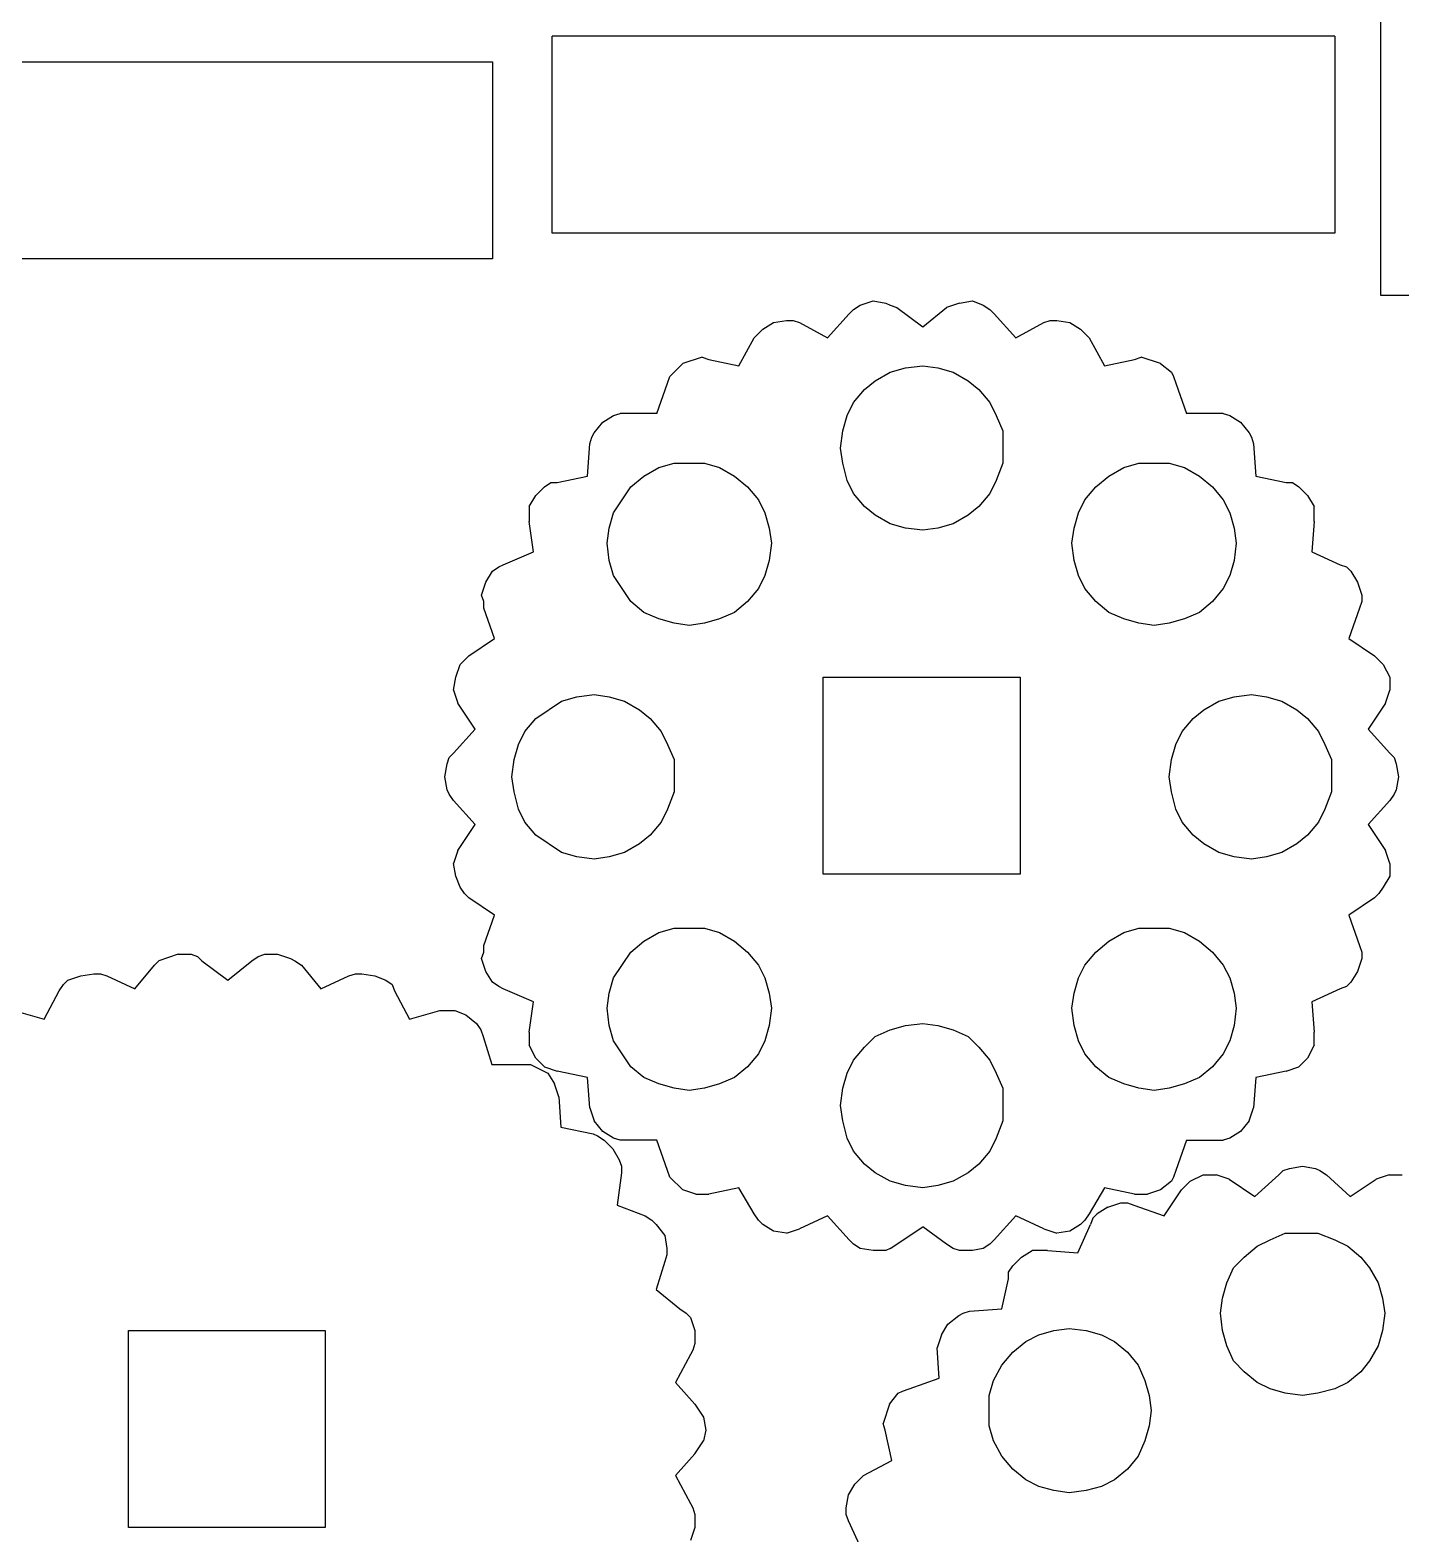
# Model space of a CAD drawing. Extents: x -1891 to 1891, y -1891 to 1891.
# Drawn here: x -1143 to -606, y 22 to 610 of the extents above; entities that cross this region are included whole.
import ezdxf

# ---------------------------------------------------------------- set-up
doc = ezdxf.new("R2010")
doc.units = 0
doc.header["$MEASUREMENT"] = 0
doc.layers.get('0').update_dxf_attribs({"linetype": 'CONTINUOUS'})

msp = doc.modelspace()

# ---------------------------------------------------------------- linework, layer by layer
for p, q in [((-614.249892, 659.640384), (-614.249892, 506.393712)), ((-632.123848, 607.792048), (-938.61718, 607.792048)), ((-938.61718, 530.745388), (-938.61718, 607.792048)), ((-632.123848, 607.792048), (-632.123848, 530.745388)), ((-1268.413846, 597.729554), (-961.920514, 597.729554)), ((-961.920514, 597.729554), (-961.920514, 520.682882)), ((-632.123848, 530.745388), (-938.61718, 530.745388)), ((-961.920514, 520.682882), (-1268.413846, 520.682882)), ((-614.249892, 506.393712), (-537.203232, 506.393712)), ((-822.23406, 499.102884), (-820.540728, 500.796216)), ((-820.540728, 500.796216), (-818.000724, 502.489548)), ((-818.000724, 502.489548), (-812.920728, 504.18288)), ((-812.920728, 504.18288), (-807.840732, 503.33622)), ((-807.840732, 503.33622), (-806.147388, 502.489548)), ((-806.147388, 502.489548), (-803.607396, 501.642888)), ((-803.607396, 501.642888), (-793.447392, 494.022888)), ((-793.447392, 494.022888), (-784.13406, 501.642888)), ((-779.054064, 503.33622), (-784.13406, 501.642888)), ((-779.054064, 503.33622), (-773.974056, 504.18288)), ((-773.974056, 504.18288), (-769.740732, 502.489548)), ((-769.740732, 502.489548), (-767.200728, 500.796216)), ((-767.200728, 500.796216), (-765.507396, 499.102884)), ((-856.100724, 493.176216), (-851.867388, 495.71622)), ((-851.867388, 495.71622), (-846.787392, 496.56288)), ((-846.787392, 496.56288), (-844.247388, 496.56288)), ((-844.247388, 496.56288), (-841.707396, 495.71622)), ((-841.707396, 495.71622), (-830.700732, 489.789552)), ((-830.700732, 489.789552), (-822.23406, 499.102884)), ((-765.507396, 499.102884), (-757.040724, 489.789552)), ((-757.040724, 489.789552), (-746.03406, 495.71622)), ((-746.03406, 495.71622), (-743.494056, 496.56288)), ((-743.494056, 496.56288), (-740.954064, 496.56288)), ((-740.954064, 496.56288), (-735.874056, 495.71622)), ((-735.874056, 495.71622), (-731.640732, 493.176216)), ((-865.414056, 478.782888), (-859.487388, 489.789552)), ((-856.100724, 493.176216), (-859.487388, 489.789552)), ((-728.254056, 489.789552), (-731.640732, 493.176216)), ((-728.254056, 489.789552), (-722.327388, 478.782888)), ((-887.427396, 479.629548), (-892.507392, 474.549552)), ((-879.807396, 482.169552), (-887.427396, 479.629548)), ((-879.807396, 482.169552), (-877.267392, 481.32288)), ((-877.267392, 481.32288), (-865.414056, 478.782888)), ((-806.147388, 476.242884), (-800.220732, 477.936216)), ((-800.220732, 477.936216), (-793.447392, 478.782888)), ((-793.447392, 478.782888), (-787.520724, 477.936216)), ((-787.520724, 477.936216), (-781.594056, 476.242884)), ((-722.327388, 478.782888), (-710.474064, 481.32288)), ((-710.474064, 481.32288), (-707.93406, 482.169552)), ((-700.31406, 479.629548), (-707.93406, 482.169552)), ((-700.31406, 479.629548), (-696.080724, 476.242884)), ((-897.587388, 460.156212), (-893.354064, 472.009548)), ((-893.354064, 472.009548), (-892.507392, 474.549552)), ((-816.307392, 469.469544), (-812.074056, 472.85622)), ((-812.074056, 472.85622), (-806.147388, 476.242884)), ((-781.594056, 476.242884), (-775.667388, 472.85622)), ((-775.667388, 472.85622), (-771.434064, 469.469544)), ((-696.080724, 476.242884), (-695.234064, 474.549552)), ((-695.234064, 474.549552), (-694.387392, 472.009548)), ((-694.387392, 472.009548), (-690.154056, 460.156212)), ((-820.540728, 464.389548), (-816.307392, 469.469544)), ((-771.434064, 469.469544), (-767.200728, 464.389548)), ((-918.754056, 456.769548), (-914.520732, 459.309552)), ((-914.520732, 459.309552), (-911.980728, 460.156212)), ((-897.587388, 460.156212), (-911.980728, 460.156212)), ((-824.774064, 453.382884), (-823.080732, 459.309552)), ((-823.080732, 459.309552), (-820.540728, 464.389548)), ((-767.200728, 464.389548), (-764.660724, 459.309552)), ((-764.660724, 459.309552), (-762.120732, 453.382884)), ((-675.760728, 460.156212), (-690.154056, 460.156212)), ((-675.760728, 460.156212), (-673.220724, 459.309552)), ((-673.220724, 459.309552), (-668.987388, 456.769548)), ((-922.140732, 452.536212), (-918.754056, 456.769548)), ((-825.620724, 446.609544), (-824.774064, 453.382884)), ((-762.120732, 453.382884), (-762.120732, 440.682888)), ((-668.987388, 456.769548), (-665.600724, 452.536212)), ((-924.680724, 435.60288), (-923.834064, 448.302888)), ((-923.834064, 448.302888), (-922.987392, 450.84288)), ((-922.987392, 450.84288), (-922.140732, 452.536212)), ((-665.600724, 452.536212), (-664.754064, 450.84288)), ((-664.754064, 450.84288), (-663.907392, 448.302888)), ((-663.907392, 448.302888), (-663.060732, 435.60288)), ((-824.774064, 440.682888), (-825.620724, 446.609544)), ((-936.53406, 433.062888), (-924.680724, 435.60288)), ((-907.747392, 431.369544), (-902.667396, 435.60288)), ((-902.667396, 435.60288), (-896.740728, 438.989544)), ((-896.740728, 438.989544), (-890.81406, 440.682888)), ((-890.81406, 440.682888), (-878.960724, 440.682888)), ((-878.960724, 440.682888), (-873.034056, 438.989544)), ((-873.034056, 438.989544), (-867.107388, 435.60288)), ((-867.107388, 435.60288), (-862.027392, 431.369544)), ((-823.080732, 433.909548), (-824.774064, 440.682888)), ((-762.120732, 440.682888), (-764.660724, 433.909548)), ((-725.714064, 431.369544), (-720.634056, 435.60288)), ((-720.634056, 435.60288), (-714.707388, 438.989544)), ((-714.707388, 438.989544), (-708.780732, 440.682888)), ((-708.780732, 440.682888), (-696.927396, 440.682888)), ((-696.927396, 440.682888), (-691.000728, 438.989544)), ((-691.000728, 438.989544), (-685.07406, 435.60288)), ((-685.07406, 435.60288), (-679.994064, 431.369544)), ((-663.060732, 435.60288), (-651.207396, 433.062888)), ((-945.000732, 427.98288), (-941.614056, 431.369544)), ((-941.614056, 431.369544), (-939.074064, 433.062888)), ((-939.074064, 433.062888), (-936.53406, 433.062888)), ((-914.520732, 421.209552), (-907.747392, 431.369544)), ((-862.027392, 431.369544), (-857.794056, 426.289548)), ((-820.540728, 428.829552), (-823.080732, 433.909548)), ((-764.660724, 433.909548), (-767.200728, 428.829552)), ((-729.947388, 426.289548), (-725.714064, 431.369544)), ((-679.994064, 431.369544), (-675.760728, 426.289548)), ((-651.207396, 433.062888), (-648.667392, 433.062888)), ((-648.667392, 433.062888), (-646.127388, 431.369544)), ((-646.127388, 431.369544), (-642.740724, 427.98288)), ((-947.540724, 423.749544), (-945.000732, 427.98288)), ((-857.794056, 426.289548), (-855.254064, 421.209552)), ((-816.307392, 423.749544), (-820.540728, 428.829552)), ((-767.200728, 428.829552), (-771.434064, 423.749544)), ((-732.487392, 421.209552), (-729.947388, 426.289548)), ((-675.760728, 426.289548), (-673.220724, 421.209552)), ((-642.740724, 427.98288), (-640.200732, 423.749544)), ((-947.540724, 423.749544), (-947.540724, 417.822888)), ((-916.214064, 415.282884), (-914.520732, 421.209552)), ((-855.254064, 421.209552), (-853.560732, 415.282884)), ((-812.074056, 420.36288), (-816.307392, 423.749544)), ((-806.147388, 416.976216), (-812.074056, 420.36288)), ((-775.667388, 420.36288), (-781.594056, 416.976216)), ((-771.434064, 423.749544), (-775.667388, 420.36288)), ((-734.180724, 415.282884), (-732.487392, 421.209552)), ((-673.220724, 421.209552), (-671.527392, 415.282884)), ((-640.200732, 417.822888), (-640.200732, 423.749544)), ((-945.847392, 405.969552), (-947.540724, 417.822888)), ((-917.060724, 409.356216), (-916.214064, 415.282884)), ((-853.560732, 415.282884), (-852.71406, 409.356216)), ((-800.220732, 415.282884), (-806.147388, 416.976216)), ((-793.447392, 414.436212), (-800.220732, 415.282884)), ((-787.520724, 415.282884), (-793.447392, 414.436212)), ((-781.594056, 416.976216), (-787.520724, 415.282884)), ((-735.027396, 409.356216), (-734.180724, 415.282884)), ((-671.527392, 415.282884), (-670.680732, 409.356216)), ((-640.200732, 417.822888), (-641.047392, 405.969552)), ((-916.214064, 402.582888), (-917.060724, 409.356216)), ((-852.71406, 409.356216), (-853.560732, 402.582888)), ((-734.180724, 402.582888), (-735.027396, 409.356216)), ((-670.680732, 409.356216), (-671.527392, 402.582888)), ((-959.39406, 400.042884), (-957.700728, 400.889544)), ((-957.700728, 400.889544), (-945.847392, 405.969552)), ((-914.520732, 396.65622), (-916.214064, 402.582888)), ((-853.560732, 402.582888), (-855.254064, 396.65622)), ((-732.487392, 396.65622), (-734.180724, 402.582888)), ((-671.527392, 402.582888), (-673.220724, 396.65622)), ((-641.047392, 405.969552), (-630.040728, 400.889544)), ((-630.040728, 400.889544), (-627.500724, 400.042884)), ((-964.474056, 394.116216), (-961.934064, 398.349552)), ((-961.934064, 398.349552), (-959.39406, 400.042884)), ((-907.747392, 386.496216), (-914.520732, 396.65622)), ((-855.254064, 396.65622), (-857.794056, 391.576212)), ((-729.947388, 391.576212), (-732.487392, 396.65622)), ((-673.220724, 396.65622), (-675.760728, 391.576212)), ((-627.500724, 400.042884), (-625.807392, 398.349552)), ((-625.807392, 398.349552), (-623.267388, 394.116216)), ((-966.167388, 389.03622), (-964.474056, 394.116216)), ((-965.320728, 386.496216), (-966.167388, 389.03622)), ((-857.794056, 391.576212), (-862.027392, 386.496216)), ((-725.714064, 386.496216), (-729.947388, 391.576212)), ((-675.760728, 391.576212), (-679.994064, 386.496216)), ((-623.267388, 394.116216), (-621.574056, 389.03622)), ((-621.574056, 389.03622), (-621.574056, 386.496216)), ((-965.320728, 383.956212), (-965.320728, 386.496216)), ((-961.087392, 372.102888), (-965.320728, 383.956212)), ((-902.667396, 382.26288), (-907.747392, 386.496216)), ((-862.027392, 386.496216), (-867.107388, 382.26288)), ((-720.634056, 382.26288), (-725.714064, 386.496216)), ((-679.994064, 386.496216), (-685.07406, 382.26288)), ((-622.420728, 383.956212), (-626.654064, 372.102888)), ((-621.574056, 386.496216), (-622.420728, 383.956212)), ((-896.740728, 379.722888), (-902.667396, 382.26288)), ((-890.81406, 378.029544), (-896.740728, 379.722888)), ((-884.887392, 377.182884), (-890.81406, 378.029544)), ((-878.960724, 378.029544), (-884.887392, 377.182884)), ((-873.034056, 379.722888), (-878.960724, 378.029544)), ((-867.107388, 382.26288), (-873.034056, 379.722888)), ((-714.707388, 379.722888), (-720.634056, 382.26288)), ((-708.780732, 378.029544), (-714.707388, 379.722888)), ((-702.854064, 377.182884), (-708.780732, 378.029544)), ((-696.927396, 378.029544), (-702.854064, 377.182884)), ((-691.000728, 379.722888), (-696.927396, 378.029544)), ((-685.07406, 382.26288), (-691.000728, 379.722888)), ((-971.247396, 365.329548), (-961.087392, 372.102888)), ((-626.654064, 372.102888), (-616.49406, 365.329548)), ((-971.247396, 365.329548), (-974.63406, 361.942884)), ((-613.107396, 361.942884), (-616.49406, 365.329548)), ((-976.327392, 356.862888), (-974.63406, 361.942884)), ((-613.107396, 361.942884), (-610.567392, 356.862888)), ((-977.174064, 351.78288), (-976.327392, 356.862888)), ((-832.394064, 279.816216), (-832.394064, 356.862888)), ((-832.394064, 356.862888), (-755.347392, 356.862888)), ((-755.347392, 356.862888), (-755.347392, 279.816216)), ((-610.567392, 356.862888), (-610.567392, 351.78288)), ((-977.174064, 351.78288), (-975.480732, 346.702884)), ((-945.000732, 340.776216), (-934.840728, 347.549544)), ((-934.840728, 347.549544), (-928.91406, 349.242888)), ((-928.91406, 349.242888), (-922.140732, 350.089548)), ((-922.140732, 350.089548), (-916.214064, 349.242888)), ((-916.214064, 349.242888), (-910.287396, 347.549544)), ((-910.287396, 347.549544), (-904.360728, 344.16288)), ((-683.380728, 344.16288), (-677.45406, 347.549544)), ((-677.45406, 347.549544), (-671.527392, 349.242888)), ((-671.527392, 349.242888), (-664.754064, 350.089548)), ((-664.754064, 350.089548), (-658.827396, 349.242888)), ((-658.827396, 349.242888), (-652.900728, 347.549544)), ((-652.900728, 347.549544), (-646.97406, 344.16288)), ((-612.260724, 346.702884), (-610.567392, 351.78288)), ((-968.707392, 336.54288), (-975.480732, 346.702884)), ((-904.360728, 344.16288), (-900.127392, 340.776216)), ((-687.614064, 340.776216), (-683.380728, 344.16288)), ((-646.97406, 344.16288), (-642.740724, 340.776216)), ((-612.260724, 346.702884), (-619.034064, 336.54288)), ((-977.174064, 327.229548), (-968.707392, 336.54288)), ((-951.77406, 330.616212), (-949.234056, 335.69622)), ((-949.234056, 335.69622), (-945.000732, 340.776216)), ((-900.127392, 340.776216), (-895.894056, 335.69622)), ((-895.894056, 335.69622), (-893.354064, 330.616212)), ((-694.387392, 330.616212), (-691.847388, 335.69622)), ((-691.847388, 335.69622), (-687.614064, 340.776216)), ((-642.740724, 340.776216), (-638.507388, 335.69622)), ((-638.507388, 335.69622), (-635.967396, 330.616212)), ((-619.034064, 336.54288), (-610.567392, 327.229548)), ((-953.467392, 324.689544), (-951.77406, 330.616212)), ((-893.354064, 330.616212), (-890.81406, 324.689544)), ((-696.080724, 324.689544), (-694.387392, 330.616212)), ((-635.967396, 330.616212), (-633.427392, 324.689544)), ((-979.714056, 322.996212), (-978.867396, 325.536216)), ((-978.867396, 325.536216), (-977.174064, 327.229548)), ((-954.314064, 317.916216), (-953.467392, 324.689544)), ((-890.81406, 324.689544), (-890.81406, 311.989548)), ((-696.927396, 317.916216), (-696.080724, 324.689544)), ((-633.427392, 324.689544), (-633.427392, 311.989548)), ((-610.567392, 327.229548), (-608.87406, 325.536216)), ((-608.87406, 325.536216), (-608.027388, 322.996212)), ((-980.560728, 317.916216), (-979.714056, 322.996212)), ((-979.714056, 312.83622), (-980.560728, 317.916216)), ((-953.467392, 311.989548), (-954.314064, 317.916216)), ((-696.080724, 311.989548), (-696.927396, 317.916216)), ((-608.027388, 322.996212), (-607.180728, 317.916216)), ((-607.180728, 317.916216), (-608.027388, 312.83622)), ((-978.867396, 311.142888), (-979.714056, 312.83622)), ((-951.77406, 305.21622), (-953.467392, 311.989548)), ((-890.81406, 311.989548), (-893.354064, 305.21622)), ((-694.387392, 305.21622), (-696.080724, 311.989548)), ((-633.427392, 311.989548), (-635.967396, 305.21622)), ((-608.027388, 312.83622), (-608.87406, 311.142888)), ((-977.174064, 308.602884), (-978.867396, 311.142888)), ((-968.707392, 299.289552), (-977.174064, 308.602884)), ((-610.567392, 308.602884), (-619.034064, 299.289552)), ((-608.87406, 311.142888), (-610.567392, 308.602884)), ((-949.234056, 300.136212), (-951.77406, 305.21622)), ((-893.354064, 305.21622), (-895.894056, 300.136212)), ((-691.847388, 300.136212), (-694.387392, 305.21622)), ((-635.967396, 305.21622), (-638.507388, 300.136212)), ((-975.480732, 289.129548), (-968.707392, 299.289552)), ((-945.000732, 295.056216), (-949.234056, 300.136212)), ((-934.840728, 288.282888), (-945.000732, 295.056216)), ((-900.127392, 295.056216), (-904.360728, 291.669552)), ((-895.894056, 300.136212), (-900.127392, 295.056216)), ((-687.614064, 295.056216), (-691.847388, 300.136212)), ((-683.380728, 291.669552), (-687.614064, 295.056216)), ((-642.740724, 295.056216), (-646.97406, 291.669552)), ((-638.507388, 300.136212), (-642.740724, 295.056216)), ((-619.034064, 299.289552), (-612.260724, 289.129548)), ((-975.480732, 289.129548), (-977.174064, 284.049552)), ((-904.360728, 291.669552), (-910.287396, 288.282888)), ((-677.45406, 288.282888), (-683.380728, 291.669552)), ((-646.97406, 291.669552), (-652.900728, 288.282888)), ((-610.567392, 284.049552), (-612.260724, 289.129548)), ((-976.327392, 278.969544), (-977.174064, 284.049552)), ((-928.91406, 286.589544), (-934.840728, 288.282888)), ((-922.140732, 285.742884), (-928.91406, 286.589544)), ((-916.214064, 286.589544), (-922.140732, 285.742884)), ((-910.287396, 288.282888), (-916.214064, 286.589544)), ((-671.527392, 286.589544), (-677.45406, 288.282888)), ((-664.754064, 285.742884), (-671.527392, 286.589544)), ((-658.827396, 286.589544), (-664.754064, 285.742884)), ((-652.900728, 288.282888), (-658.827396, 286.589544)), ((-610.567392, 284.049552), (-610.567392, 278.969544)), ((-974.63406, 274.73622), (-976.327392, 278.969544)), ((-755.347392, 279.816216), (-832.394064, 279.816216)), ((-610.567392, 278.969544), (-613.107396, 274.73622)), ((-972.940728, 272.196216), (-974.63406, 274.73622)), ((-971.247396, 270.502884), (-972.940728, 272.196216)), ((-614.800728, 272.196216), (-616.49406, 270.502884)), ((-613.107396, 274.73622), (-614.800728, 272.196216)), ((-961.087392, 263.729544), (-971.247396, 270.502884)), ((-616.49406, 270.502884), (-626.654064, 263.729544)), ((-965.320728, 251.87622), (-961.087392, 263.729544)), ((-626.654064, 263.729544), (-622.420728, 251.87622)), ((-907.747392, 249.336216), (-902.667396, 253.569552)), ((-902.667396, 253.569552), (-896.740728, 256.956216)), ((-896.740728, 256.956216), (-890.81406, 258.649548)), ((-890.81406, 258.649548), (-878.960724, 258.649548)), ((-878.960724, 258.649548), (-873.034056, 256.956216)), ((-873.034056, 256.956216), (-867.107388, 253.569552)), ((-867.107388, 253.569552), (-862.027392, 249.336216)), ((-725.714064, 249.336216), (-720.634056, 253.569552)), ((-720.634056, 253.569552), (-714.707388, 256.956216)), ((-714.707388, 256.956216), (-708.780732, 258.649548)), ((-708.780732, 258.649548), (-696.927396, 258.649548)), ((-696.927396, 258.649548), (-691.000728, 256.956216)), ((-691.000728, 256.956216), (-685.07406, 253.569552)), ((-685.07406, 253.569552), (-679.994064, 249.336216)), ((-1084.99656, 248.489544), (-1092.61656, 245.949552)), ((-1084.99656, 248.489544), (-1079.916564, 248.489544)), ((-1079.916564, 248.489544), (-1077.37656, 247.642884)), ((-1077.37656, 247.642884), (-1075.683228, 245.949552)), ((-1056.209892, 245.949552), (-1053.669888, 247.642884)), ((-1053.669888, 247.642884), (-1051.129896, 248.489544)), ((-1051.129896, 248.489544), (-1046.049888, 248.489544)), ((-1046.049888, 248.489544), (-1040.969892, 246.796212)), ((-966.167388, 246.796212), (-965.320728, 249.336216)), ((-965.320728, 249.336216), (-965.320728, 251.87622)), ((-914.520732, 239.176212), (-907.747392, 249.336216)), ((-862.027392, 249.336216), (-857.794056, 244.25622)), ((-729.947388, 244.25622), (-725.714064, 249.336216)), ((-679.994064, 249.336216), (-675.760728, 244.25622)), ((-622.420728, 251.87622), (-621.574056, 249.336216)), ((-621.574056, 249.336216), (-621.574056, 246.796212)), ((-1101.929892, 234.942888), (-1094.309892, 244.25622)), ((-1094.309892, 244.25622), (-1092.61656, 245.949552)), ((-1075.683228, 245.949552), (-1065.523224, 238.329552)), ((-1065.523224, 238.329552), (-1056.209892, 245.949552)), ((-1040.969892, 246.796212), (-1039.27656, 245.949552)), ((-1039.27656, 245.949552), (-1036.736556, 244.25622)), ((-1036.736556, 244.25622), (-1029.116556, 234.942888)), ((-964.474056, 241.716216), (-966.167388, 246.796212)), ((-961.934064, 237.48288), (-964.474056, 241.716216)), ((-857.794056, 244.25622), (-855.254064, 239.176212)), ((-732.487392, 239.176212), (-729.947388, 244.25622)), ((-675.760728, 244.25622), (-673.220724, 239.176212)), ((-623.267388, 241.716216), (-625.807392, 237.48288)), ((-621.574056, 246.796212), (-623.267388, 241.716216)), ((-1131.563232, 234.096216), (-1129.869888, 236.63622)), ((-1129.869888, 236.63622), (-1128.176556, 238.329552)), ((-1128.176556, 238.329552), (-1123.09656, 240.022884)), ((-1123.09656, 240.022884), (-1118.016564, 240.869544)), ((-1118.016564, 240.869544), (-1115.47656, 240.869544)), ((-1115.47656, 240.869544), (-1112.936556, 240.022884)), ((-1112.936556, 240.022884), (-1101.929892, 234.942888)), ((-1029.116556, 234.942888), (-1018.109892, 240.022884)), ((-1018.109892, 240.022884), (-1015.569888, 240.869544)), ((-1015.569888, 240.869544), (-1013.029896, 240.869544)), ((-1013.029896, 240.869544), (-1007.949888, 240.022884)), ((-1007.949888, 240.022884), (-1003.716564, 238.329552)), ((-1003.716564, 238.329552), (-1001.17656, 236.63622)), ((-1001.17656, 236.63622), (-1000.329888, 234.096216)), ((-959.39406, 235.789548), (-961.934064, 237.48288)), ((-957.700728, 234.942888), (-959.39406, 235.789548)), ((-916.214064, 233.249544), (-914.520732, 239.176212)), ((-855.254064, 239.176212), (-853.560732, 233.249544)), ((-734.180724, 233.249544), (-732.487392, 239.176212)), ((-673.220724, 239.176212), (-671.527392, 233.249544)), ((-627.500724, 235.789548), (-630.040728, 234.942888)), ((-625.807392, 237.48288), (-627.500724, 235.789548)), ((-1137.489888, 223.089552), (-1131.563232, 234.096216)), ((-1000.329888, 234.096216), (-994.403232, 223.089552)), ((-945.847392, 229.86288), (-957.700728, 234.942888)), ((-947.540724, 218.009544), (-945.847392, 229.86288)), ((-917.060724, 227.322888), (-916.214064, 233.249544)), ((-853.560732, 233.249544), (-852.71406, 227.322888)), ((-735.027396, 227.322888), (-734.180724, 233.249544)), ((-671.527392, 233.249544), (-670.680732, 227.322888)), ((-630.040728, 234.942888), (-641.047392, 229.86288)), ((-641.047392, 229.86288), (-640.200732, 218.009544)), ((-1149.343224, 226.476216), (-1137.489888, 223.089552)), ((-994.403232, 223.089552), (-982.549896, 226.476216)), ((-982.549896, 226.476216), (-976.623228, 226.476216)), ((-976.623228, 226.476216), (-972.389892, 224.782884)), ((-972.389892, 224.782884), (-968.156556, 221.39622)), ((-916.214064, 220.549548), (-917.060724, 227.322888)), ((-852.71406, 227.322888), (-853.560732, 220.549548)), ((-734.180724, 220.549548), (-735.027396, 227.322888)), ((-670.680732, 227.322888), (-671.527392, 220.549548)), ((-968.156556, 221.39622), (-966.463224, 218.856216)), ((-966.463224, 218.856216), (-965.616564, 216.316212)), ((-947.540724, 218.009544), (-947.540724, 212.929548)), ((-914.520732, 214.62288), (-916.214064, 220.549548)), ((-853.560732, 220.549548), (-855.254064, 214.62288)), ((-812.074056, 216.316212), (-806.147388, 218.856216)), ((-806.147388, 218.856216), (-800.220732, 220.549548)), ((-800.220732, 220.549548), (-793.447392, 221.39622)), ((-793.447392, 221.39622), (-787.520724, 220.549548)), ((-787.520724, 220.549548), (-781.594056, 218.856216)), ((-781.594056, 218.856216), (-775.667388, 216.316212)), ((-732.487392, 214.62288), (-734.180724, 220.549548)), ((-671.527392, 220.549548), (-673.220724, 214.62288)), ((-640.200732, 212.929548), (-640.200732, 218.009544)), ((-965.616564, 216.316212), (-962.229888, 205.309548)), ((-945.000732, 207.849552), (-947.540724, 212.929548)), ((-907.747392, 204.462888), (-914.520732, 214.62288)), ((-855.254064, 214.62288), (-857.794056, 209.542884)), ((-820.540728, 207.00288), (-816.307392, 212.082888)), ((-816.307392, 212.082888), (-812.074056, 216.316212)), ((-775.667388, 216.316212), (-771.434064, 212.082888)), ((-771.434064, 212.082888), (-767.200728, 207.00288)), ((-729.947388, 209.542884), (-732.487392, 214.62288)), ((-673.220724, 214.62288), (-675.760728, 209.542884)), ((-640.200732, 212.929548), (-642.740724, 207.849552)), ((-941.614056, 204.462888), (-945.000732, 207.849552)), ((-857.794056, 209.542884), (-862.027392, 204.462888)), ((-823.080732, 201.922884), (-820.540728, 207.00288)), ((-767.200728, 207.00288), (-764.660724, 201.922884)), ((-725.714064, 204.462888), (-729.947388, 209.542884)), ((-675.760728, 209.542884), (-679.994064, 204.462888)), ((-642.740724, 207.849552), (-646.127388, 204.462888)), ((-962.229888, 205.309548), (-946.989888, 205.309548)), ((-946.989888, 205.309548), (-940.21656, 201.922884)), ((-941.614056, 204.462888), (-936.53406, 202.769544)), ((-940.21656, 201.922884), (-937.676556, 197.689548)), ((-924.680724, 200.229552), (-936.53406, 202.769544)), ((-923.834064, 188.376216), (-924.680724, 200.229552)), ((-902.667396, 200.229552), (-907.747392, 204.462888)), ((-896.740728, 197.689548), (-902.667396, 200.229552)), ((-867.107388, 200.229552), (-873.034056, 197.689548)), ((-862.027392, 204.462888), (-867.107388, 200.229552)), ((-824.774064, 195.996216), (-823.080732, 201.922884)), ((-764.660724, 201.922884), (-762.120732, 195.996216)), ((-720.634056, 200.229552), (-725.714064, 204.462888)), ((-714.707388, 197.689548), (-720.634056, 200.229552)), ((-685.07406, 200.229552), (-691.000728, 197.689548)), ((-679.994064, 204.462888), (-685.07406, 200.229552)), ((-663.060732, 200.229552), (-663.907392, 188.376216)), ((-651.207396, 202.769544), (-663.060732, 200.229552)), ((-651.207396, 202.769544), (-646.127388, 204.462888)), ((-935.983224, 192.609552), (-937.676556, 197.689548)), ((-890.81406, 195.996216), (-896.740728, 197.689548)), ((-884.887392, 195.149544), (-890.81406, 195.996216)), ((-878.960724, 195.996216), (-884.887392, 195.149544)), ((-873.034056, 197.689548), (-878.960724, 195.996216)), ((-825.620724, 189.222888), (-824.774064, 195.996216)), ((-762.120732, 195.996216), (-762.120732, 183.29622)), ((-708.780732, 195.996216), (-714.707388, 197.689548)), ((-702.854064, 195.149544), (-708.780732, 195.996216)), ((-696.927396, 195.996216), (-702.854064, 195.149544)), ((-691.000728, 197.689548), (-696.927396, 195.996216)), ((-935.983224, 192.609552), (-935.136564, 180.756216)), ((-923.834064, 188.376216), (-922.140732, 183.29622)), ((-824.774064, 183.29622), (-825.620724, 189.222888)), ((-665.600724, 183.29622), (-663.907392, 188.376216)), ((-918.754056, 179.062884), (-922.140732, 183.29622)), ((-823.080732, 176.52288), (-824.774064, 183.29622)), ((-762.120732, 183.29622), (-764.660724, 176.52288)), ((-665.600724, 183.29622), (-668.987388, 179.062884)), ((-935.136564, 180.756216), (-922.436556, 178.216212)), ((-922.436556, 178.216212), (-920.743224, 177.369552)), ((-920.743224, 177.369552), (-918.203232, 175.67622)), ((-914.520732, 176.52288), (-918.754056, 179.062884)), ((-668.987388, 179.062884), (-673.220724, 176.52288)), ((-918.203232, 175.67622), (-914.816556, 172.289544)), ((-914.816556, 172.289544), (-912.276564, 168.05622)), ((-911.980728, 175.67622), (-914.520732, 176.52288)), ((-897.587388, 175.67622), (-911.980728, 175.67622)), ((-893.354064, 163.822884), (-897.587388, 175.67622)), ((-820.540728, 171.442884), (-823.080732, 176.52288)), ((-816.307392, 166.362888), (-820.540728, 171.442884)), ((-767.200728, 171.442884), (-771.434064, 166.362888)), ((-764.660724, 176.52288), (-767.200728, 171.442884)), ((-690.154056, 175.67622), (-694.387392, 163.822884)), ((-690.154056, 175.67622), (-675.760728, 175.67622)), ((-673.220724, 176.52288), (-675.760728, 175.67622)), ((-912.276564, 168.05622), (-911.429892, 165.516216)), ((-911.429892, 165.516216), (-911.429892, 162.976212)), ((-812.074056, 162.976212), (-816.307392, 166.362888)), ((-771.434064, 166.362888), (-775.667388, 162.976212)), ((-649.809888, 164.669544), (-644.729892, 165.516216)), ((-644.729892, 165.516216), (-639.649896, 164.669544)), ((-911.429892, 162.976212), (-913.123224, 150.276216)), ((-892.507392, 161.28288), (-893.354064, 163.822884)), ((-892.507392, 161.28288), (-887.427396, 156.202884)), ((-806.147388, 159.589548), (-812.074056, 162.976212)), ((-800.220732, 157.896216), (-806.147388, 159.589548)), ((-781.594056, 159.589548), (-787.520724, 157.896216)), ((-775.667388, 162.976212), (-781.594056, 159.589548)), ((-696.080724, 159.589548), (-700.31406, 156.202884)), ((-695.234064, 161.28288), (-696.080724, 159.589548)), ((-694.387392, 163.822884), (-695.234064, 161.28288)), ((-688.75656, 159.589548), (-692.143224, 156.202884)), ((-688.75656, 159.589548), (-683.676564, 162.129552)), ((-683.676564, 162.129552), (-678.596556, 162.129552)), ((-673.51656, 160.43622), (-678.596556, 162.129552)), ((-673.51656, 160.43622), (-663.356556, 153.66288)), ((-663.356556, 153.66288), (-654.043224, 162.129552)), ((-654.043224, 162.129552), (-652.349892, 163.822884)), ((-652.349892, 163.822884), (-649.809888, 164.669544)), ((-639.649896, 164.669544), (-637.956564, 163.822884)), ((-637.956564, 163.822884), (-635.41656, 162.129552)), ((-635.41656, 162.129552), (-626.103228, 153.66288)), ((-626.103228, 153.66288), (-615.943224, 160.43622)), ((-610.863228, 162.129552), (-615.943224, 160.43622)), ((-610.863228, 162.129552), (-605.783232, 162.129552)), ((-882.347388, 154.509552), (-887.427396, 156.202884)), ((-882.347388, 154.509552), (-877.267392, 154.509552)), ((-865.414056, 157.049544), (-877.267392, 154.509552)), ((-859.487388, 146.889552), (-865.414056, 157.049544)), ((-793.447392, 157.049544), (-800.220732, 157.896216)), ((-787.520724, 157.896216), (-793.447392, 157.049544)), ((-722.327388, 157.049544), (-728.254056, 146.889552)), ((-710.474064, 154.509552), (-722.327388, 157.049544)), ((-710.474064, 154.509552), (-705.394056, 154.509552)), ((-700.31406, 156.202884), (-705.394056, 154.509552)), ((-698.916564, 146.04288), (-692.143224, 156.202884)), ((-913.123224, 150.276216), (-902.11656, 146.04288)), ((-720.929892, 149.429544), (-725.163228, 146.889552)), ((-720.929892, 149.429544), (-715.849896, 151.122888)), ((-715.849896, 151.122888), (-713.309892, 151.122888)), ((-713.309892, 151.122888), (-710.769888, 150.276216)), ((-710.769888, 150.276216), (-698.916564, 146.04288)), ((-902.11656, 146.04288), (-899.576556, 144.349548)), ((-899.576556, 144.349548), (-897.883224, 142.656216)), ((-897.883224, 142.656216), (-894.49656, 138.42288)), ((-857.794056, 144.349548), (-859.487388, 146.889552)), ((-856.100724, 142.656216), (-857.794056, 144.349548)), ((-851.867388, 140.116212), (-856.100724, 142.656216)), ((-830.700732, 146.04288), (-841.707396, 140.962884)), ((-822.23406, 136.729548), (-830.700732, 146.04288)), ((-806.147388, 133.342884), (-793.447392, 141.809544)), ((-784.13406, 135.036216), (-793.447392, 141.809544)), ((-757.040724, 146.04288), (-765.507396, 136.729548)), ((-746.03406, 140.962884), (-757.040724, 146.04288)), ((-731.640732, 142.656216), (-735.874056, 140.116212)), ((-732.783228, 131.649552), (-727.703232, 142.656216)), ((-729.947388, 144.349548), (-731.640732, 142.656216)), ((-728.254056, 146.889552), (-729.947388, 144.349548)), ((-726.85656, 145.19622), (-727.703232, 142.656216)), ((-725.163228, 146.889552), (-726.85656, 145.19622)), ((-894.49656, 138.42288), (-893.649888, 133.342884)), ((-846.787392, 139.269552), (-851.867388, 140.116212)), ((-846.787392, 139.269552), (-841.707396, 140.962884)), ((-820.540728, 135.036216), (-822.23406, 136.729548)), ((-765.507396, 136.729548), (-767.200728, 135.036216)), ((-746.03406, 140.962884), (-740.954064, 139.269552)), ((-735.874056, 140.116212), (-740.954064, 139.269552)), ((-662.509896, 134.189544), (-657.429888, 136.729548)), ((-657.429888, 136.729548), (-651.503232, 139.269552)), ((-651.503232, 139.269552), (-638.803224, 139.269552)), ((-638.803224, 139.269552), (-632.029896, 136.729548)), ((-632.029896, 136.729548), (-626.949888, 134.189544)), ((-893.649888, 130.80288), (-894.49656, 128.262888)), ((-893.649888, 133.342884), (-893.649888, 130.80288)), ((-818.000724, 133.342884), (-820.540728, 135.036216)), ((-812.920728, 132.496212), (-818.000724, 133.342884)), ((-807.840732, 132.496212), (-812.920728, 132.496212)), ((-806.147388, 133.342884), (-807.840732, 132.496212)), ((-781.594056, 133.342884), (-784.13406, 135.036216)), ((-779.054064, 132.496212), (-781.594056, 133.342884)), ((-773.974056, 132.496212), (-779.054064, 132.496212)), ((-769.740732, 133.342884), (-773.974056, 132.496212)), ((-767.200728, 135.036216), (-769.740732, 133.342884)), ((-758.183232, 126.569544), (-754.796556, 129.95622)), ((-754.796556, 129.95622), (-750.563232, 132.496212)), ((-744.636564, 132.496212), (-750.563232, 132.496212)), ((-744.636564, 132.496212), (-732.783228, 131.649552)), ((-671.823228, 125.722884), (-667.589892, 129.95622)), ((-667.589892, 129.95622), (-662.509896, 134.189544)), ((-626.949888, 134.189544), (-621.869892, 129.95622)), ((-621.869892, 129.95622), (-618.483228, 125.722884)), ((-894.49656, 128.262888), (-897.883224, 117.256212)), ((-759.876564, 124.029552), (-758.183232, 126.569544)), ((-759.876564, 121.489548), (-759.876564, 124.029552)), ((-674.363232, 119.796216), (-671.823228, 125.722884)), ((-618.483228, 125.722884), (-615.096564, 119.796216)), ((-762.416556, 109.636212), (-759.876564, 121.489548)), ((-676.056564, 113.869548), (-674.363232, 119.796216)), ((-615.096564, 119.796216), (-613.403232, 113.869548)), ((-897.883224, 117.256212), (-888.569892, 109.636212)), ((-676.903224, 107.94288), (-676.056564, 113.869548)), ((-613.403232, 113.869548), (-612.55656, 107.94288)), ((-888.569892, 109.636212), (-886.029888, 107.94288)), ((-886.029888, 107.94288), (-884.336556, 106.249548)), ((-884.336556, 106.249548), (-882.643224, 101.169552)), ((-783.583224, 103.709544), (-779.349888, 107.09622)), ((-779.349888, 107.09622), (-777.656556, 107.94288)), ((-777.656556, 107.94288), (-775.116564, 108.789552)), ((-775.116564, 108.789552), (-762.416556, 109.636212)), ((-676.056564, 101.169552), (-676.903224, 107.94288)), ((-612.55656, 107.94288), (-613.403232, 101.169552)), ((-1104.469896, 24.12288), (-1104.469896, 101.169552)), ((-1104.469896, 101.169552), (-1027.423224, 101.169552)), ((-1027.423224, 101.169552), (-1027.423224, 24.12288)), ((-882.643224, 101.169552), (-882.643224, 96.089544)), ((-786.123228, 99.47622), (-783.583224, 103.709544)), ((-748.023228, 99.47622), (-742.09656, 101.169552)), ((-742.09656, 101.169552), (-736.169892, 102.016212)), ((-736.169892, 102.016212), (-729.396564, 101.169552)), ((-729.396564, 101.169552), (-723.469896, 99.47622)), ((-674.363232, 95.242884), (-676.056564, 101.169552)), ((-613.403232, 101.169552), (-615.096564, 95.242884)), ((-882.643224, 96.089544), (-883.489896, 93.549552)), ((-786.123228, 99.47622), (-787.81656, 94.396212)), ((-786.969888, 82.542888), (-787.81656, 94.396212)), ((-758.183232, 92.70288), (-753.103224, 96.936216)), ((-753.103224, 96.936216), (-748.023228, 99.47622)), ((-723.469896, 99.47622), (-718.389888, 96.936216)), ((-718.389888, 96.936216), (-713.309892, 92.70288)), ((-671.823228, 89.316216), (-674.363232, 95.242884)), ((-615.096564, 95.242884), (-618.483228, 89.316216)), ((-884.336556, 91.85622), (-890.263224, 80.849544)), ((-883.489896, 93.549552), (-884.336556, 91.85622)), ((-762.416556, 87.622884), (-758.183232, 92.70288)), ((-713.309892, 92.70288), (-709.076556, 87.622884)), ((-667.589892, 85.08288), (-671.823228, 89.316216)), ((-618.483228, 89.316216), (-621.869892, 85.08288)), ((-798.823224, 78.309552), (-786.969888, 82.542888)), ((-765.803232, 81.696216), (-762.416556, 87.622884)), ((-709.076556, 87.622884), (-706.536564, 81.696216)), ((-662.509896, 80.849544), (-667.589892, 85.08288)), ((-621.869892, 85.08288), (-626.949888, 80.849544)), ((-890.263224, 80.849544), (-882.643224, 72.382884)), ((-806.443224, 72.382884), (-803.05656, 76.61622)), ((-803.05656, 76.61622), (-801.363228, 77.46288)), ((-801.363228, 77.46288), (-798.823224, 78.309552)), ((-767.496564, 75.769548), (-765.803232, 81.696216)), ((-706.536564, 81.696216), (-704.843232, 75.769548)), ((-657.429888, 78.309552), (-662.509896, 80.849544)), ((-651.503232, 76.61622), (-657.429888, 78.309552)), ((-644.729892, 75.769548), (-651.503232, 76.61622)), ((-638.803224, 76.61622), (-644.729892, 75.769548)), ((-632.029896, 78.309552), (-638.803224, 76.61622)), ((-626.949888, 80.849544), (-632.029896, 78.309552)), ((-882.643224, 72.382884), (-879.25656, 67.302888)), ((-806.443224, 72.382884), (-808.983228, 64.762884)), ((-767.496564, 63.916212), (-767.496564, 75.769548)), ((-704.843232, 75.769548), (-703.99656, 69.84288)), ((-879.25656, 67.302888), (-878.409888, 62.22288)), ((-808.136556, 62.22288), (-808.983228, 64.762884)), ((-703.99656, 69.84288), (-704.843232, 63.916212)), ((-878.409888, 62.22288), (-879.25656, 57.989544)), ((-805.596564, 50.369544), (-808.136556, 62.22288)), ((-765.803232, 57.989544), (-767.496564, 63.916212)), ((-704.843232, 63.916212), (-706.536564, 57.989544)), ((-882.643224, 52.909548), (-879.25656, 57.989544)), ((-762.416556, 52.062888), (-765.803232, 57.989544)), ((-706.536564, 57.989544), (-709.076556, 52.062888)), ((-882.643224, 52.909548), (-890.263224, 44.442888)), ((-816.603228, 44.442888), (-805.596564, 50.369544)), ((-758.183232, 46.98288), (-762.416556, 52.062888)), ((-709.076556, 52.062888), (-713.309892, 46.98288)), ((-890.263224, 44.442888), (-884.336556, 33.436212)), ((-816.603228, 44.442888), (-819.989892, 41.056212)), ((-753.103224, 42.749544), (-758.183232, 46.98288)), ((-748.023228, 40.209552), (-753.103224, 42.749544)), ((-718.389888, 42.749544), (-723.469896, 40.209552)), ((-713.309892, 46.98288), (-718.389888, 42.749544)), ((-823.376556, 31.74288), (-822.529896, 36.822888)), ((-822.529896, 36.822888), (-819.989892, 41.056212)), ((-742.09656, 38.51622), (-748.023228, 40.209552)), ((-736.169892, 37.669548), (-742.09656, 38.51622)), ((-729.396564, 38.51622), (-736.169892, 37.669548)), ((-723.469896, 40.209552), (-729.396564, 38.51622)), ((-884.336556, 33.436212), (-883.489896, 31.74288)), ((-883.489896, 31.74288), (-882.643224, 29.202888)), ((-823.376556, 29.202888), (-823.376556, 31.74288)), ((-1027.423224, 24.12288), (-1104.469896, 24.12288)), ((-882.643224, 24.12288), (-884.336556, 19.042884)), ((-882.643224, 29.202888), (-882.643224, 24.12288)), ((-822.529896, 26.662884), (-823.376556, 29.202888)), ((-817.449888, 15.65622), (-822.529896, 26.662884))]:
    msp.add_line(p, q)

doc.saveas('drawing.dxf')
